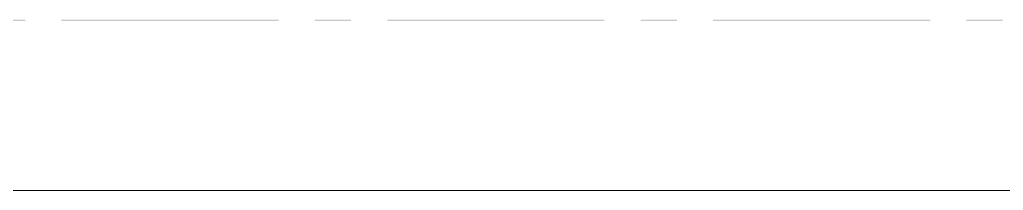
# Model space of a CAD drawing. Header units: millimetres. Extents: x 2315 to 4619, y 1334 to 1897.
# Drawn here: x 3982.87 to 4026.02, y 1603.57 to 1611.08 of the extents above; entities that cross this region are included whole.
import ezdxf

# ---------------------------------------------------------------- set-up
doc = ezdxf.new("R2010")
doc.units = ezdxf.units.MM
doc.layers.add('PDF_站场道路', color=7, linetype='Continuous', true_color=0x957000)

msp = doc.modelspace()

# ---------------------------------------------------------------- hatches: boundary and pattern name
at = {"layer": 'PDF_站场道路', "transparency": 33554559}
for points in [[(3981.521, 1611.084), (3981.521, 1611.023), (3983.11, 1611.023), (3983.11, 1611.084)], [(3984.698, 1611.084), (3984.698, 1611.023), (3994.226, 1611.023), (3994.226, 1611.084)], [(3995.814, 1611.084), (3995.814, 1611.023), (3997.403, 1611.023), (3997.403, 1611.084)], [(3998.991, 1611.084), (3998.991, 1611.023), (4008.519, 1611.023), (4008.519, 1611.084)], [(4010.107, 1611.084), (4010.107, 1611.023), (4011.696, 1611.023), (4011.696, 1611.084)], [(4013.284, 1611.084), (4013.284, 1611.023), (4022.812, 1611.023), (4022.812, 1611.084)], [(4024.4, 1611.084), (4024.4, 1611.023), (4025.989, 1611.023), (4025.989, 1611.084)]]:
    msp.add_hatch(color=256, dxfattribs=at).paths.add_polyline_path(points)

# ---------------------------------------------------------------- linework, layer by layer
at = {"layer": 'PDF_站场道路', "lineweight": 9}
msp.add_lwpolyline([(3323.922, 1603.571), (4289.309, 1603.571)], dxfattribs=at)

doc.saveas('drawing.dxf')
